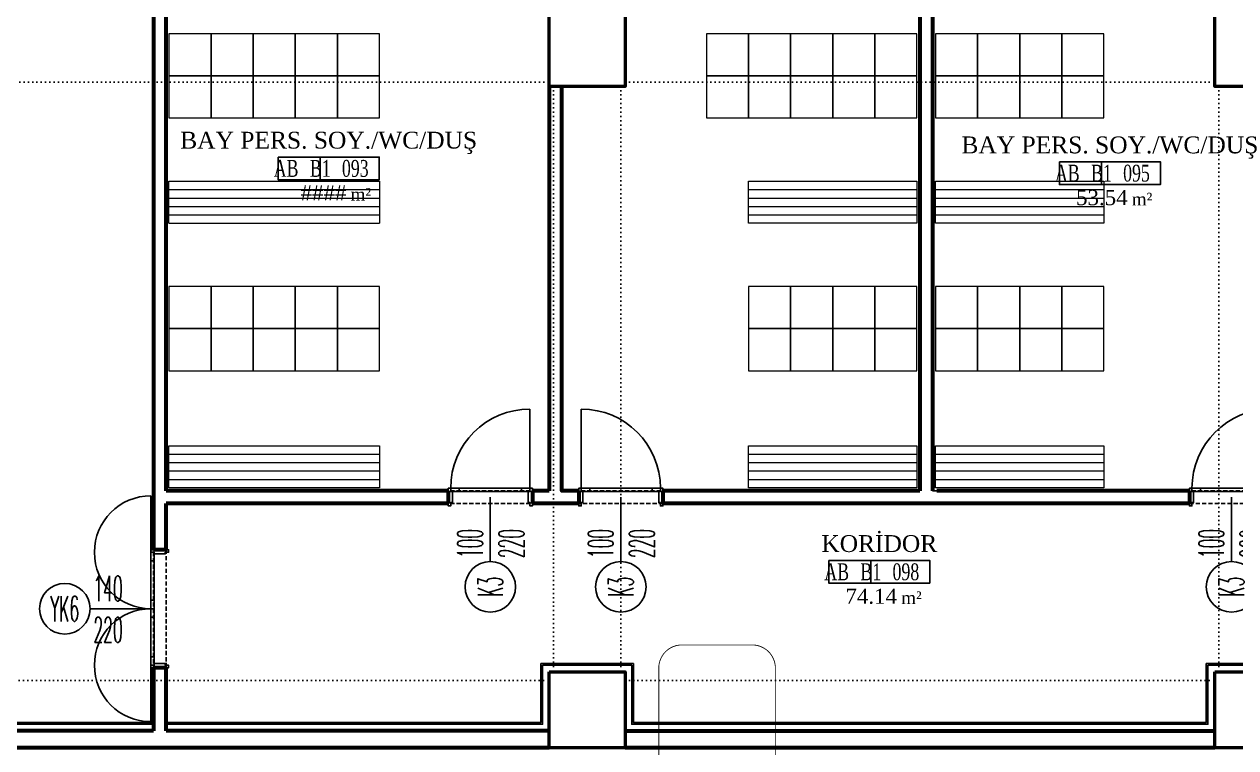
# Model space of a CAD drawing. Extents: x -228812 to 45006, y -308075 to -42938.
# Drawn here: x 34820 to 36258, y -48516 to -47658 of the extents above; entities that cross this region are included whole.
import ezdxf
from ezdxf.enums import TextEntityAlignment as Align

# ---------------------------------------------------------------- set-up
doc = ezdxf.new("R2010")
doc.units = 0
doc.header["$LTSCALE"] = 20
doc.linetypes.add('( Hidden )', pattern=[0.375, 0.25, -0.125])
doc.linetypes.add('DOT', pattern=[0.25, 0, -0.25])
doc.layers.get('0').update_dxf_attribs({"linetype": 'CONTINUOUS', "lineweight": 15})
doc.layers.get('DEFPOINTS').update_dxf_attribs({"linetype": 'CONTINUOUS'})
for name, color, linetype in [('DETAY REFERASI', 7, 'CONTINUOUS'), ('KAPILAR', 5, 'CONTINUOUS'), ('KIRIS', 9, 'DOT'), ('ROOM', 7, 'CONTINUOUS'), ('ROOM-T', 7, 'CONTINUOUS'), ('SIVA', 7, 'CONTINUOUS')]:
    doc.layers.add(name, color=color, linetype=linetype)
for name, color, linetype, lineweight in [('DUVAR', 7, 'CONTINUOUS', 60), ('KOLON', 7, 'CONTINUOUS', 50), ('tefris', 7, 'CONTINUOUS', 20)]:
    doc.layers.add(name, color=color, linetype=linetype, lineweight=lineweight)
doc.styles.add('OLC-200', font='tromans.shx', dxfattribs={"width": 0.5, "height": 0.2})
doc.styles.add('OLC-50', font='romans.shx', dxfattribs={"width": 0.5, "height": 0.15})
doc.styles.add('YAZI', font='times.ttf')

# ---------------------------------------------------------------- blocks, each defined once
blk = doc.blocks.new('ROOMNAME')
at = {"color": 0}
blk.add_line((0, 13.5), (0, -13.5), dxfattribs=at)
blk.add_lwpolyline([(-50, 13.5), (-50, -13.5), (70, -13.5), (70, 13.5)], close=True, dxfattribs=at)
at = {"color": 0, "insert": (36, -30.8), "char_height": 15, "width": 39.826, "attachment_point": 4, "style": 'YAZI'}
blk.add_mtext('m²', dxfattribs=at)
at = {"color": 0, "style": 'YAZI'}
for tag, p in [('KOD', (-25, 0)), ('NO', (35, 0))]:
    blk.add_attdef(tag, text='', height=20, dxfattribs=at).set_placement(p, align=Align.MIDDLE_CENTER)
blk.add_attdef('ALAN', text='', height=18, dxfattribs=at).set_placement((31, -29), align=Align.MIDDLE_RIGHT)
at = {"color": 0, "style": 'YAZI', "flags": 1}
for tag, p in [('ALANIHALE', (10, -51.3)), ('CEVRE', (8.8, -70.9))]:
    blk.add_attdef(tag, text='', height=15, dxfattribs=at).set_placement(p, align=Align.MIDDLE_CENTER)
at = {"color": 0, "style": 'OLC-200', "width": 0.5, "flags": 1}
for tag, p in [('DOS', (-43.9, -102.9)), ('SUP', (-12.3, -102.9)), ('DUV', (15.1, -102.9)), ('TAV', (42.4, -102.9)), ('KTIP1', (-43.9, -131.5)), ('KTIP2', (6.1, -131.5)), ('KTIP3', (56.1, -131.5)), ('KTIP1S', (-43.9, -160.1)), ('KTIP2S', (6.1, -160.1)), ('KTIP3S', (56.1, -160.1)), ('PTIP1', (-43.9, -188.6)), ('PTIP2', (6.1, -188.6)), ('PTIP3', (56.1, -188.6)), ('PTIP1S', (-43.9, -217.2)), ('PTIP2S', (6.1, -217.2)), ('PTIP3S', (56.1, -217.2)), ('KISI', (-43.9, -245.8)), ('KW', (6.1, -245.8)), ('ISI', (56.1, -245.8))]:
    blk.add_attdef(tag, p, '', height=15, dxfattribs=at)
at = {"layer": 'ROOM-T', "color": 9, "style": 'YAZI'}
blk.add_attdef('MAHALADI', text='', height=20, dxfattribs=at).set_placement((10, 33.5), align=Align.MIDDLE_CENTER)
blk = doc.blocks.new('*U661')
at = {"color": 0}
for p, q in [((-97, 18), (-97, 112)), ((-87, 18), (-87, 14)), ((-13, 18), (-13, 14)), ((-50, 7.5), (-50, 7.5))]:
    blk.add_line(p, q, dxfattribs=at)
at = {"color": 0, "linetype": 'DOT', "ltscale": 20}
blk.add_line((0, 0), (-100, 0), dxfattribs=at)
at = {"color": 0, "lineweight": -3}
for points in [[(-100, 15), (-100, 18), (-97, 18), (-97, 14), (-95, 14), (-95, 1), (-97, 1), (-97, -3), (-100, -3), (-100, 0)], [(0, 15), (0, 18), (-3, 18), (-3, 14), (-5, 14), (-5, 1), (-3, 1), (-3, -3), (0, -3), (0, 0)]]:
    blk.add_lwpolyline(points, dxfattribs=at)
at = {"color": 0}
blk.add_lwpolyline([(-3, 18), (-3, 14), (-97, 14), (-97, 18)], close=True, dxfattribs=at)
at = {"color": 16}
blk.add_lwpolyline([(-50, 7.5), (-50, -69)], dxfattribs=at)
blk.add_circle((-50, -99), 30, dxfattribs=at)
at = {"color": 0}
blk.add_arc((-97, 18), 94, 0, 90, dxfattribs=at)
at = {"color": 16, "style": 'OLC-50', "width": 0.45}
blk.add_attdef('GEN', text='', height=30, rotation=90, dxfattribs=at).set_placement((-50, -65), align=Align.BOTTOM_LEFT)
blk.add_attdef('YUK', text='', height=30, rotation=90, dxfattribs=at).set_placement((-40, -65), align=Align.TOP_LEFT)
at = {"style": 'OLC-50', "width": 0.5, "flags": 1}
for tag, p in [('KABLOK', (-158.3, -83.8)), ('KAMAHKOD', (-53.9, -83.8)), ('KAMAHNO', (-165.2, -120.6)), ('KAMAHAD', (-49.6, -120)), ('DUVKA', (-158.6, -156)), ('KARENK', (-52.6, -154.8)), ('KATIP', (-158.1, -194)), ('KASAMAL', (-53.9, -189.6)), ('KASARENK', (-53.5, -229)), ('KAMAL', (-158.7, -233)), ('MENFEZ', (-160, -268.9)), ('YANGIN', (-54.2, -266.9)), ('CEKIT', (-56.3, -303.2)), ('ACILYON', (-162.7, -303.5)), ('CARPTEK', (-165, -337.4)), ('FOTOSEL', (-56.8, -337.1)), ('PBAR', (-163.2, -371.1)), ('KONTROL', (-57, -371.1))]:
    blk.add_attdef(tag, p, '', height=30, dxfattribs=at)
at = {"color": 16, "style": 'OLC-50', "width": 0.45}
blk.add_attdef('POZ', text='', height=30, rotation=90, dxfattribs=at).set_placement((-50, -99), align=Align.MIDDLE_CENTER)
blk = doc.blocks.new('*U663')
at = {"color": 0}
for p, q in [((-3, 18), (-3, 112)), ((-87, 18), (-87, 14)), ((-13, 18), (-13, 14)), ((-50, 7.5), (-50, 7.5))]:
    blk.add_line(p, q, dxfattribs=at)
at = {"color": 0, "linetype": 'DOT', "ltscale": 20}
blk.add_line((-100, 0), (0, 0), dxfattribs=at)
at = {"color": 0, "lineweight": -3}
for points in [[(-100, 15), (-100, 18), (-97, 18), (-97, 14), (-95, 14), (-95, 1), (-97, 1), (-97, -3), (-100, -3), (-100, 0)], [(0, 15), (0, 18), (-3, 18), (-3, 14), (-5, 14), (-5, 1), (-3, 1), (-3, -3), (0, -3), (0, 0)]]:
    blk.add_lwpolyline(points, dxfattribs=at)
at = {"color": 0}
blk.add_lwpolyline([(-97, 18), (-97, 14), (-3, 14), (-3, 18)], close=True, dxfattribs=at)
at = {"color": 16}
blk.add_lwpolyline([(-50, 7.5), (-50, -69)], dxfattribs=at)
blk.add_circle((-50, -99), 30, dxfattribs=at)
at = {"color": 0}
blk.add_arc((-3, 18), 94, 90, 180, dxfattribs=at)
at = {"color": 16, "style": 'OLC-50', "width": 0.45}
blk.add_attdef('GEN', text='', height=30, rotation=90, dxfattribs=at).set_placement((-50, -65), align=Align.BOTTOM_LEFT)
blk.add_attdef('YUK', text='', height=30, rotation=90, dxfattribs=at).set_placement((-40, -65), align=Align.TOP_LEFT)
at = {"style": 'OLC-50', "width": 0.5, "flags": 1}
for tag, p in [('KABLOK', (-158.3, -83.8)), ('KAMAHKOD', (-53.9, -83.8)), ('KAMAHNO', (-165.2, -120.6)), ('KAMAHAD', (-49.6, -120)), ('DUVKA', (-158.6, -156)), ('KARENK', (-52.6, -154.8)), ('KATIP', (-158.1, -194)), ('KASAMAL', (-53.9, -189.6)), ('KASARENK', (-53.5, -229)), ('KAMAL', (-158.7, -233)), ('MENFEZ', (-160, -268.9)), ('YANGIN', (-54.2, -266.9)), ('CEKIT', (-56.3, -303.2)), ('ACILYON', (-162.7, -303.5)), ('CARPTEK', (-165, -337.4)), ('FOTOSEL', (-56.8, -337.1)), ('PBAR', (-163.2, -371.1)), ('KONTROL', (-57, -371.1))]:
    blk.add_attdef(tag, p, '', height=30, dxfattribs=at)
at = {"color": 16, "style": 'OLC-50', "width": 0.45}
blk.add_attdef('POZ', text='', height=30, rotation=90, dxfattribs=at).set_placement((-50, -99), align=Align.MIDDLE_CENTER)
blk = doc.blocks.new('*U668')
for p, q in [((-137, 18), (-204, 18)), ((-3, 18), (64, 18))]:
    blk.add_line(p, q)
at = {"color": 0}
for p, q in [((-127, 18), (-127, 14)), ((-80.1, 18), (-80.1, 14)), ((-70, 19.9), (-70, 19.9)), ((-60, 18), (-60, 14)), ((-13.1, 18), (-13.1, 14))]:
    blk.add_line(p, q, dxfattribs=at)
at = {"color": 0, "linetype": 'DOT', "ltscale": 20}
blk.add_line((-135, 0), (-5, 0), dxfattribs=at)
at = {"color": 16}
blk.add_lwpolyline([(-70, 13.7), (-70, 90.2)], dxfattribs=at)
at = {"color": 0, "lineweight": -3}
for points in [[(-140, 15), (-140, 18), (-137, 18), (-137, 14), (-135, 14), (-135, 1), (-137, 1), (-137, -3), (-140, -3), (-140, 0)], [(0, 15), (0, 18), (-3, 18), (-3, 14), (-5, 14), (-5, 1), (-3, 1), (-3, -3), (0, -3), (0, 0)]]:
    blk.add_lwpolyline(points, dxfattribs=at)
at = {"color": 0}
for points in [[(-137, 18), (-137, 14), (-70, 14), (-70, 18)], [(-70, 18), (-70, 14), (-3, 14), (-3, 18)]]:
    blk.add_lwpolyline(points, close=True, dxfattribs=at)
at = {"color": 16}
blk.add_circle((-70, 120.2), 30, dxfattribs=at)
for centre in [(-137, 18), (-3, 18)]:
    blk.add_arc(centre, 67, 0, 180)
at = {"color": 16, "style": 'OLC-50', "width": 0.45}
blk.add_attdef('POZ', text='', height=30, rotation=270, dxfattribs=at).set_placement((-70, 120.2), align=Align.MIDDLE_CENTER)
blk.add_attdef('YUK', text='', height=30, rotation=270, dxfattribs=at).set_placement((-80, 86.2), align=Align.TOP_LEFT)
blk.add_attdef('GEN', text='', height=30, rotation=270, dxfattribs=at).set_placement((-70, 86.2), align=Align.BOTTOM_LEFT)
at = {"style": 'OLC-50', "width": 0.5, "flags": 1}
for tag, p in [('KABLOK', (-178.3, -83.8)), ('KAMAHKOD', (-73.9, -83.8)), ('KAMAHNO', (-185.2, -120.6)), ('KAMAHAD', (-69.6, -120)), ('DUVKA', (-178.6, -156)), ('KARENK', (-72.6, -154.8)), ('KATIP', (-178.1, -194)), ('KASAMAL', (-73.9, -189.6)), ('KASARENK', (-73.5, -229)), ('KAMAL', (-178.7, -233)), ('MENFEZ', (-180, -268.9)), ('YANGIN', (-74.2, -266.9)), ('CEKIT', (-76.3, -303.2)), ('ACILYON', (-182.7, -303.5)), ('CARPTEK', (-185, -337.4)), ('FOTOSEL', (-76.8, -337.1)), ('PBAR', (-183.2, -371.1)), ('KONTROL', (-77, -371.1))]:
    blk.add_attdef(tag, p, '', height=30, dxfattribs=at)
blk = doc.blocks.new('KOLON90')
at = {"layer": 'KOLON', "color": 4}
blk.add_lwpolyline([(-45, 45), (45, 45), (45, -45), (-45, -45)], close=True, dxfattribs=at)

msp = doc.modelspace()

# ---------------------------------------------------------------- linework, layer by layer
at = {"layer": 'DEFPOINTS', "color": 7, "linetype": '( Hidden )'}
for p, q in [((34972.874, -46851.5), (34972.874, -48496.5)), ((34987.874, -48211.5), (34987.874, -47421.5)), ((35442.874, -47506.5), (35442.874, -48211.5)), ((35442.874, -48211.5), (34987.874, -48211.5)), ((34972.874, -48496.5), (34772.874, -48496.5))]:
    msp.add_line(p, q, dxfattribs=at)
for points in [[(35882.874, -47421.5), (35882.874, -48211.5), (35457.874, -48211.5), (35457.874, -47731.5), (35532.874, -47731.5), (35532.874, -47641.5)], [(36322.873, -48211.5), (35897.873, -48211.5), (35897.873, -47421.5)], [(36322.873, -47641.5), (36232.874, -47641.5), (36232.874, -47731.5), (36322.873, -47731.5)], [(34987.874, -48226.5), (37222.874, -48226.5), (37222.874, -47731.5), (37427.874, -47731.5), (37427.874, -48496.5), (37112.865, -48496.5), (37112.865, -48426.5), (37022.865, -48426.5), (37022.865, -48496.5), (36322.865, -48496.5), (36322.865, -48426.5), (36232.865, -48426.5), (36232.865, -48496.5), (35532.865, -48496.5), (35532.865, -48426.5), (35442.865, -48426.5), (35442.865, -48496.5), (34987.874, -48496.5), (34987.874, -48226.5)]]:
    msp.add_lwpolyline(points, dxfattribs=at)
at = {"layer": 'DETAY REFERASI', "color": 7, "linetype": '( Hidden )', "ltscale": 0.5, "const_width": 1}
msp.add_lwpolyline([(35600.345, -48394.447), (35683.797, -48394.447, -0.41421356), (35711.297, -48421.947), (35711.297, -48570.412, -0.41421356), (35683.797, -48597.912), (35600.345, -48597.912, -0.41421356), (35572.845, -48570.412), (35572.845, -48421.947, -0.41421356)], format="xyb", close=True, dxfattribs=at)
at = {"layer": 'DUVAR', "color": 2, "ltscale": 0.5}
for p, q in [((34972.874, -46856.5), (34972.874, -48281.5)), ((34987.874, -48281.5), (34972.874, -48281.5)), ((34972.874, -48421.5), (34972.874, -48496.5)), ((34987.874, -48421.5), (34972.874, -48421.5)), ((35532.865, -48496.5), (36232.865, -48496.5)), ((35442.865, -48516.5), (34772.874, -48516.5)), ((36232.874, -48516.5), (35532.874, -48516.5))]:
    msp.add_line(p, q, dxfattribs=at)
at = {"layer": 'DUVAR', "color": 2}
for p, q in [((34987.874, -48211.5), (34987.874, -47421.5)), ((35882.874, -47421.5), (35882.874, -48211.5)), ((35897.874, -47421.5), (35897.874, -48211.5)), ((35442.874, -47731.5), (35442.874, -48211.5)), ((35322.874, -48211.5), (34987.874, -48211.5)), ((35322.874, -48211.5), (35322.874, -48226.5)), ((35422.874, -48211.5), (35422.874, -48226.5)), ((35477.874, -48211.5), (35477.874, -48226.5)), ((35577.874, -48211.5), (35577.874, -48226.5)), ((36202.874, -48211.5), (36202.874, -48226.5)), ((34987.874, -48281.5), (34987.874, -48226.5)), ((34987.874, -48496.5), (34987.874, -48421.5))]:
    msp.add_line(p, q, dxfattribs=at)
for points in [[(35477.874, -48211.5), (35457.874, -48211.5), (35457.874, -47731.5)], [(35442.874, -48211.5), (35422.874, -48211.5)], [(35882.874, -48211.5), (35577.874, -48211.5)], [(36202.874, -48211.5), (35902.874, -48211.5)], [(35322.874, -48226.5), (34987.874, -48226.5)], [(35477.874, -48226.5), (35422.874, -48226.5)], [(36202.874, -48226.5), (35577.874, -48226.5)]]:
    msp.add_lwpolyline(points, dxfattribs=at)
at = {"layer": 'DUVAR', "color": 2, "ltscale": 0.5}
for points in [[(34972.874, -48496.5), (34772.874, -48496.5)], [(34972.874, -48496.5), (34772.874, -48496.5)], [(35442.865, -48496.5), (34987.874, -48496.5)]]:
    msp.add_lwpolyline(points, dxfattribs=at)
at = {"layer": 'KIRIS', "color": 251}
for p, q in [((34742.874, -47726.5), (35442.874, -47726.5)), ((35447.874, -47731.5), (35447.874, -48426.5)), ((35527.874, -47731.5), (35527.874, -48426.5)), ((35532.874, -47726.5), (36232.874, -47726.5)), ((36237.874, -47731.5), (36237.874, -48426.5)), ((34772.874, -48436.5), (35442.874, -48436.5)), ((35532.874, -48436.5), (36232.874, -48436.5)), ((34772.865, -48516.5), (35442.874, -48516.5)), ((35532.874, -48516.5), (36232.874, -48516.5))]:
    msp.add_line(p, q, dxfattribs=at)
at = {"layer": 'SIVA', "color": 1}
for points in [[(37427.874, -48001.5), (37417.874, -48001.5), (37417.874, -48486.5), (37122.865, -48486.5), (37122.865, -48416.5), (37012.865, -48416.5), (37012.865, -48486.5), (36332.865, -48486.5), (36332.865, -48416.5), (36222.865, -48416.5), (36222.865, -48486.5), (35542.865, -48486.5), (35542.865, -48416.5), (35432.865, -48416.5), (35432.865, -48486.5), (34987.874, -48486.5)], [(37427.874, -48003.5), (37419.874, -48003.5), (37419.874, -48488.5), (37120.865, -48488.5), (37120.865, -48418.5), (37014.865, -48418.5), (37014.865, -48488.5), (36330.865, -48488.5), (36330.865, -48418.5), (36224.865, -48418.5), (36224.865, -48488.5), (35540.865, -48488.5), (35540.865, -48418.5), (35434.865, -48418.5), (35434.865, -48488.5), (34987.874, -48488.5)], [(34972.874, -48486.5), (34782.874, -48486.5), (34782.874, -48316.5), (34772.874, -48316.5)], [(34972.874, -48488.5), (34780.874, -48488.5), (34780.874, -48318.5), (34772.874, -48318.5)]]:
    msp.add_lwpolyline(points, dxfattribs=at)
at = {"layer": 'tefris', "color": 11}
for p, q in [((34991.374, -47844), (35241.374, -47844)), ((34991.374, -47894), (34991.374, -47844)), ((35241.374, -47844), (35241.374, -47894)), ((34991.374, -47854), (35241.374, -47854)), ((34991.374, -47864), (35241.374, -47864)), ((35679.374, -47854), (35879.374, -47854)), ((35679.374, -47864), (35879.374, -47864)), ((35901.377, -47854), (36101.377, -47854)), ((35901.377, -47864), (36101.377, -47864)), ((34991.374, -47874), (35241.374, -47874)), ((35679.374, -47874), (35879.374, -47874)), ((35901.377, -47874), (36101.377, -47874)), ((34991.374, -47884), (35241.374, -47884)), ((34991.374, -47894), (35241.374, -47894)), ((35679.374, -47884), (35879.374, -47884)), ((35901.377, -47884), (36101.377, -47884)), ((34991.374, -48167.999), (35241.374, -48167.999)), ((35679.374, -48168), (35879.374, -48168)), ((35901.377, -48168), (36101.377, -48168)), ((34991.374, -48177.999), (35241.374, -48177.999)), ((35679.374, -48178), (35879.374, -48178)), ((35901.377, -48178), (36101.377, -48178)), ((34991.374, -48187.999), (35241.374, -48187.999)), ((34991.374, -48197.999), (35241.374, -48197.999)), ((35679.374, -48188), (35879.374, -48188)), ((35679.374, -48198), (35879.374, -48198)), ((35901.377, -48188), (36101.377, -48188)), ((35901.377, -48198), (36101.377, -48198))]:
    msp.add_line(p, q, dxfattribs=at)
for points in [[(35041.374, -47719), (35041.374, -47669), (34991.374, -47669), (34991.374, -47719), (35041.374, -47719)], [(35091.374, -47719), (35091.374, -47669), (35041.374, -47669), (35041.374, -47719), (35091.374, -47719)], [(35141.374, -47719), (35141.374, -47669), (35091.374, -47669), (35091.374, -47719), (35141.374, -47719)], [(35191.374, -47719), (35191.374, -47669), (35141.374, -47669), (35141.374, -47719), (35191.374, -47719)], [(35241.374, -47719), (35241.374, -47669), (35191.374, -47669), (35191.374, -47719), (35241.374, -47719)], [(35679.375, -47719), (35679.375, -47669), (35629.375, -47668.999), (35629.375, -47718.999), (35679.375, -47718.999)], [(35729.374, -47719), (35729.374, -47669), (35679.374, -47669), (35679.374, -47719), (35729.374, -47719)], [(35779.374, -47719), (35779.374, -47669), (35729.374, -47669), (35729.374, -47719), (35779.374, -47719)], [(35829.374, -47719), (35829.374, -47669), (35779.374, -47669), (35779.374, -47719), (35829.374, -47719)], [(35879.374, -47719), (35879.374, -47669), (35829.374, -47669), (35829.374, -47719), (35879.374, -47719)], [(35951.376, -47719), (35951.376, -47669), (35901.377, -47669), (35901.377, -47719), (35951.376, -47719)], [(36001.376, -47719), (36001.376, -47669), (35951.377, -47669), (35951.377, -47719), (36001.376, -47719)], [(36051.376, -47719), (36051.376, -47669), (36001.376, -47669), (36001.376, -47719), (36051.376, -47719)], [(36101.376, -47719), (36101.376, -47669), (36051.376, -47669), (36051.376, -47719), (36101.376, -47719)], [(35041.374, -47769), (35041.374, -47719), (34991.374, -47719), (34991.374, -47769), (35041.374, -47769)], [(35091.374, -47769), (35091.374, -47719), (35041.374, -47719), (35041.374, -47769), (35091.374, -47769)], [(35141.374, -47769), (35141.374, -47719), (35091.374, -47719), (35091.374, -47769), (35141.374, -47769)], [(35191.374, -47769), (35191.374, -47719), (35141.374, -47719), (35141.374, -47769), (35191.374, -47769)], [(35241.374, -47769), (35241.374, -47719), (35191.374, -47719), (35191.374, -47769), (35241.374, -47769)], [(35679.375, -47769), (35679.375, -47719), (35629.375, -47718.999), (35629.375, -47768.999), (35679.375, -47768.999)], [(35729.374, -47769), (35729.374, -47719), (35679.374, -47719), (35679.374, -47769), (35729.374, -47769)], [(35779.374, -47769), (35779.374, -47719), (35729.374, -47719), (35729.374, -47769), (35779.374, -47769)], [(35829.374, -47769), (35829.374, -47719), (35779.374, -47719), (35779.374, -47769), (35829.374, -47769)], [(35879.374, -47769), (35879.374, -47719), (35829.374, -47719), (35829.374, -47769), (35879.374, -47769)], [(35951.376, -47769), (35951.376, -47719), (35901.377, -47719), (35901.377, -47769), (35951.376, -47769)], [(36001.376, -47769), (36001.376, -47719), (35951.377, -47719), (35951.377, -47769), (36001.376, -47769)], [(36051.376, -47769), (36051.376, -47719), (36001.376, -47719), (36001.376, -47769), (36051.376, -47769)], [(36101.376, -47769), (36101.376, -47719), (36051.376, -47719), (36051.376, -47769), (36101.376, -47769)], [(35041.374, -48019), (35041.374, -47969), (34991.374, -47969), (34991.374, -48019), (35041.374, -48019)], [(35091.374, -48019), (35091.374, -47969), (35041.374, -47969), (35041.374, -48019), (35091.374, -48019)], [(35141.374, -48019), (35141.374, -47969), (35091.374, -47969), (35091.374, -48019), (35141.374, -48019)], [(35191.374, -48019), (35191.374, -47969), (35141.374, -47969), (35141.374, -48019), (35191.374, -48019)], [(35241.374, -48019), (35241.374, -47969), (35191.374, -47969), (35191.374, -48019), (35241.374, -48019)], [(35729.374, -48019), (35729.374, -47969), (35679.374, -47969), (35679.374, -48019), (35729.374, -48019)], [(35779.374, -48019), (35779.374, -47969), (35729.374, -47969), (35729.374, -48019), (35779.374, -48019)], [(35829.374, -48019), (35829.374, -47969), (35779.374, -47969), (35779.374, -48019), (35829.374, -48019)], [(35879.374, -48019), (35879.374, -47969), (35829.374, -47969), (35829.374, -48019), (35879.374, -48019)], [(35951.375, -48019), (35951.375, -47969), (35901.375, -47969), (35901.375, -48019), (35951.375, -48019)], [(36001.375, -48019), (36001.375, -47969), (35951.375, -47969), (35951.375, -48019), (36001.375, -48019)], [(36051.375, -48019), (36051.375, -47969), (36001.375, -47969), (36001.375, -48019), (36051.375, -48019)], [(36101.375, -48019), (36101.375, -47969), (36051.375, -47969), (36051.375, -48019), (36101.375, -48019)], [(35041.374, -48069), (35041.374, -48019), (34991.374, -48019), (34991.374, -48069), (35041.374, -48069)], [(35091.374, -48069), (35091.374, -48019), (35041.374, -48019), (35041.374, -48069), (35091.374, -48069)], [(35141.374, -48069), (35141.374, -48019), (35091.374, -48019), (35091.374, -48069), (35141.374, -48069)], [(35191.374, -48069), (35191.374, -48019), (35141.374, -48019), (35141.374, -48069), (35191.374, -48069)], [(35241.374, -48069), (35241.374, -48019), (35191.374, -48019), (35191.374, -48069), (35241.374, -48069)], [(35729.374, -48069), (35729.374, -48019), (35679.374, -48019), (35679.374, -48069), (35729.374, -48069)], [(35779.374, -48069), (35779.374, -48019), (35729.374, -48019), (35729.374, -48069), (35779.374, -48069)], [(35829.374, -48069), (35829.374, -48019), (35779.374, -48019), (35779.374, -48069), (35829.374, -48069)], [(35879.374, -48069), (35879.374, -48019), (35829.374, -48019), (35829.374, -48069), (35879.374, -48069)], [(35951.375, -48069), (35951.375, -48019), (35901.375, -48019), (35901.375, -48069), (35951.375, -48069)], [(36001.375, -48069), (36001.375, -48019), (35951.375, -48019), (35951.375, -48069), (36001.375, -48069)], [(36051.375, -48069), (36051.375, -48019), (36001.375, -48019), (36001.375, -48069), (36051.375, -48069)], [(36101.375, -48069), (36101.375, -48019), (36051.375, -48019), (36051.375, -48069), (36101.375, -48069)]]:
    msp.add_lwpolyline(points, dxfattribs=at)
for points in [[(35679.374, -47844), (35879.374, -47844), (35879.374, -47894), (35679.374, -47894)], [(35901.377, -47844), (36101.377, -47844), (36101.377, -47894), (35901.377, -47894)], [(34991.374, -48157.999), (35241.374, -48157.999), (35241.374, -48207.999), (34991.374, -48207.999)], [(35679.374, -48158), (35879.374, -48158), (35879.374, -48208), (35679.374, -48208)], [(35901.377, -48158), (36101.377, -48158), (36101.377, -48208), (35901.377, -48208)]]:
    msp.add_lwpolyline(points, close=True, dxfattribs=at)

# ---------------------------------------------------------------- block references
at = {"layer": 'KAPILAR'}
for name, p in [('*U663', (35422.874, -48226.5)), ('*U661', (35577.874, -48226.5)), ('*U663', (36302.874, -48226.5))]:
    msp.add_blockref(name, p, dxfattribs=at).add_auto_attribs({'POZ': 'K3', 'GEN': '100', 'YUK': '220'})
at = {"layer": 'KAPILAR', "rotation": 89.99999999999999}
msp.add_blockref('*U668', (34987.874, -48281.5), dxfattribs=at).add_auto_attribs({'POZ': 'YK6', 'GEN': '140', 'YUK': '220'})
at = {"layer": 'KOLON', "color": 1}
for p in [(35487.874, -47686.5), (36277.874, -47686.5), (35487.865, -48471.5), (36277.865, -48471.5)]:
    msp.add_blockref('KOLON90', p, dxfattribs=at)
at = {"layer": 'ROOM', "ltscale": 0.5}
ref = msp.add_blockref('ROOMNAME', (35170.984, -47828.842), dxfattribs=at)
ref.add_attrib('MAHALADI', 'BAY PERS. SOY./WC/DUŞ', dxfattribs={"layer": 'ROOM-T', "color": 9, "height": 20, "style": 'YAZI'}).set_placement((35180.984, -47795.342), align=Align.MIDDLE_CENTER)
ref.add_attrib('BLOK', 'AB', dxfattribs={"layer": '0', "color": 0, "height": 20, "style": 'YAZI', "width": 0.7}).set_placement((35130.413, -47828.842), align=Align.MIDDLE_CENTER)
ref.add_attrib('KOD', 'B1', dxfattribs={"layer": '0', "color": 0, "height": 20, "style": 'YAZI', "width": 0.7}).set_placement((35170.984, -47828.842), align=Align.MIDDLE_CENTER)
ref.add_attrib('NO', '093', dxfattribs={"layer": '0', "color": 0, "height": 20, "style": 'YAZI', "width": 0.7}).set_placement((35212.555, -47828.842), align=Align.MIDDLE_CENTER)
ref.add_attrib('ALAN', '####', dxfattribs={"layer": '0', "color": 0, "height": 18, "style": 'YAZI'}).set_placement((35201.984, -47857.842), align=Align.MIDDLE_RIGHT)
ref = msp.add_blockref('ROOMNAME', (36098.438, -47834.475), dxfattribs=at)
ref.add_attrib('MAHALADI', 'BAY PERS. SOY./WC/DUŞ', dxfattribs={"layer": 'ROOM-T', "color": 9, "height": 20, "style": 'YAZI'}).set_placement((36108.438, -47800.975), align=Align.MIDDLE_CENTER)
ref.add_attrib('BLOK', 'AB', dxfattribs={"layer": '0', "color": 0, "height": 20, "style": 'YAZI', "width": 0.7}).set_placement((36057.867, -47834.475), align=Align.MIDDLE_CENTER)
ref.add_attrib('KOD', 'B1', dxfattribs={"layer": '0', "color": 0, "height": 20, "style": 'YAZI', "width": 0.7}).set_placement((36098.438, -47834.475), align=Align.MIDDLE_CENTER)
ref.add_attrib('NO', '095', dxfattribs={"layer": '0', "color": 0, "height": 20, "style": 'YAZI', "width": 0.7}).set_placement((36140.01, -47834.475), align=Align.MIDDLE_CENTER)
ref.add_attrib('ALAN', '53.54', dxfattribs={"layer": '0', "color": 0, "height": 18, "style": 'YAZI'}).set_placement((36129.438, -47863.475), align=Align.MIDDLE_RIGHT)
ref = msp.add_blockref('ROOMNAME', (35824.664, -48307.637), dxfattribs=at)
ref.add_attrib('MAHALADI', 'KORİDOR', dxfattribs={"layer": 'ROOM-T', "color": 9, "height": 20, "style": 'YAZI'}).set_placement((35834.664, -48274.137), align=Align.MIDDLE_CENTER)
ref.add_attrib('BLOK', 'AB', dxfattribs={"layer": '0', "color": 0, "height": 20, "style": 'YAZI', "width": 0.7}).set_placement((35784.093, -48307.637), align=Align.MIDDLE_CENTER)
ref.add_attrib('KOD', 'B1', dxfattribs={"layer": '0', "color": 0, "height": 20, "style": 'YAZI', "width": 0.7}).set_placement((35824.664, -48307.637), align=Align.MIDDLE_CENTER)
ref.add_attrib('NO', '098', dxfattribs={"layer": '0', "color": 0, "height": 20, "style": 'YAZI', "width": 0.7}).set_placement((35866.235, -48307.637), align=Align.MIDDLE_CENTER)
ref.add_attrib('ALAN', '74.14', dxfattribs={"layer": '0', "color": 0, "height": 18, "style": 'YAZI'}).set_placement((35855.664, -48336.637), align=Align.MIDDLE_RIGHT)

doc.saveas('drawing.dxf')
